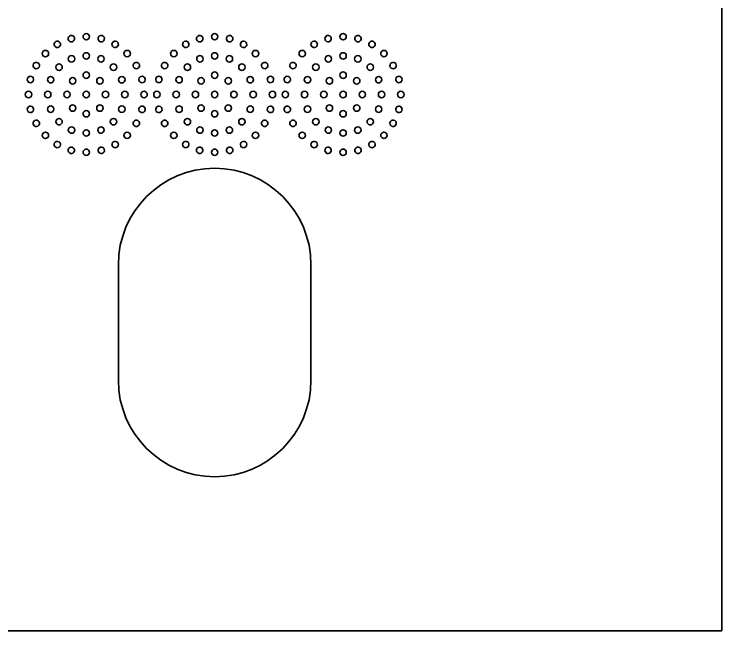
# Model space of a CAD drawing. Header units: inches. Extents: x -0.2 to 78.2, y 0 to 48.
# Drawn here: x 50.69 to 78.25, y 0 to 24 of the extents above; entities that cross this region are included whole.
import ezdxf

# ---------------------------------------------------------------- set-up
doc = ezdxf.new("R2010")
doc.units = ezdxf.units.IN
doc.header["$MEASUREMENT"] = 0
doc.layers.add('Layer 1', color=7, linetype='Continuous')

# ---------------------------------------------------------------- blocks, each defined once
blk = doc.blocks.new('block 3')
at = {"layer": 'Layer 1', "color": 250, "lineweight": 35}
for points, knots in [([(52.885, 23.169), (52.952, 23.187), (53.02, 23.147), (53.038, 23.081), (53.056, 23.014), (53.017, 22.945), (52.95, 22.928), (52.883, 22.91), (52.815, 22.949), (52.797, 23.016), (52.779, 23.083), (52.819, 23.151), (52.885, 23.169)], [0, 0, 0, 0, 1, 1, 1, 2, 2, 2, 3, 3, 3, 4, 4, 4, 4]), ([(53.5, 23.25), (53.569, 23.25), (53.625, 23.194), (53.625, 23.125), (53.625, 23.056), (53.569, 23), (53.5, 23), (53.431, 23), (53.375, 23.056), (53.375, 23.125), (53.375, 23.194), (53.431, 23.25), (53.5, 23.25)], [0, 0, 0, 0, 1, 1, 1, 2, 2, 2, 3, 3, 3, 4, 4, 4, 4]), ([(54.115, 23.169), (54.181, 23.151), (54.221, 23.083), (54.203, 23.016), (54.185, 22.949), (54.117, 22.91), (54.05, 22.928), (53.983, 22.945), (53.944, 23.014), (53.962, 23.081), (53.979, 23.147), (54.048, 23.187), (54.115, 23.169)], [0, 0, 0, 0, 1, 1, 1, 2, 2, 2, 3, 3, 3, 4, 4, 4, 4]), ([(57.885, 23.169), (57.952, 23.187), (58.02, 23.147), (58.038, 23.081), (58.056, 23.014), (58.017, 22.945), (57.95, 22.928), (57.883, 22.91), (57.815, 22.949), (57.797, 23.016), (57.779, 23.083), (57.819, 23.151), (57.885, 23.169)], [0, 0, 0, 0, 1, 1, 1, 2, 2, 2, 3, 3, 3, 4, 4, 4, 4]), ([(58.5, 23.25), (58.569, 23.25), (58.625, 23.194), (58.625, 23.125), (58.625, 23.056), (58.569, 23), (58.5, 23), (58.431, 23), (58.375, 23.056), (58.375, 23.125), (58.375, 23.194), (58.431, 23.25), (58.5, 23.25)], [0, 0, 0, 0, 1, 1, 1, 2, 2, 2, 3, 3, 3, 4, 4, 4, 4]), ([(59.115, 23.169), (59.181, 23.151), (59.221, 23.083), (59.203, 23.016), (59.185, 22.949), (59.117, 22.91), (59.05, 22.928), (58.983, 22.945), (58.944, 23.014), (58.962, 23.081), (58.979, 23.147), (59.048, 23.187), (59.115, 23.169)], [0, 0, 0, 0, 1, 1, 1, 2, 2, 2, 3, 3, 3, 4, 4, 4, 4]), ([(62.885, 23.169), (62.952, 23.187), (63.02, 23.147), (63.038, 23.081), (63.056, 23.014), (63.017, 22.945), (62.95, 22.928), (62.883, 22.91), (62.815, 22.949), (62.797, 23.016), (62.779, 23.083), (62.819, 23.151), (62.885, 23.169)], [0, 0, 0, 0, 1, 1, 1, 2, 2, 2, 3, 3, 3, 4, 4, 4, 4]), ([(63.5, 23.25), (63.569, 23.25), (63.625, 23.194), (63.625, 23.125), (63.625, 23.056), (63.569, 23), (63.5, 23), (63.431, 23), (63.375, 23.056), (63.375, 23.125), (63.375, 23.194), (63.431, 23.25), (63.5, 23.25)], [0, 0, 0, 0, 1, 1, 1, 2, 2, 2, 3, 3, 3, 4, 4, 4, 4]), ([(64.115, 23.169), (64.181, 23.151), (64.221, 23.083), (64.203, 23.016), (64.185, 22.949), (64.117, 22.91), (64.05, 22.928), (63.983, 22.945), (63.944, 23.014), (63.962, 23.081), (63.979, 23.147), (64.048, 23.187), (64.115, 23.169)], [0, 0, 0, 0, 1, 1, 1, 2, 2, 2, 3, 3, 3, 4, 4, 4, 4]), ([(52.312, 22.932), (52.372, 22.966), (52.449, 22.946), (52.483, 22.886), (52.518, 22.826), (52.497, 22.75), (52.437, 22.715), (52.378, 22.681), (52.301, 22.701), (52.267, 22.761), (52.232, 22.821), (52.253, 22.897), (52.312, 22.932)], [0, 0, 0, 0, 1, 1, 1, 2, 2, 2, 3, 3, 3, 4, 4, 4, 4]), ([(54.687, 22.932), (54.747, 22.897), (54.768, 22.821), (54.733, 22.761), (54.699, 22.701), (54.622, 22.681), (54.562, 22.715), (54.503, 22.75), (54.482, 22.826), (54.517, 22.886), (54.551, 22.946), (54.628, 22.966), (54.687, 22.932)], [0, 0, 0, 0, 1, 1, 1, 2, 2, 2, 3, 3, 3, 4, 4, 4, 4]), ([(57.312, 22.932), (57.372, 22.966), (57.449, 22.946), (57.483, 22.886), (57.518, 22.826), (57.497, 22.75), (57.437, 22.715), (57.378, 22.681), (57.301, 22.701), (57.267, 22.761), (57.232, 22.821), (57.253, 22.897), (57.312, 22.932)], [0, 0, 0, 0, 1, 1, 1, 2, 2, 2, 3, 3, 3, 4, 4, 4, 4]), ([(59.687, 22.932), (59.747, 22.897), (59.768, 22.821), (59.733, 22.761), (59.699, 22.701), (59.622, 22.681), (59.562, 22.715), (59.503, 22.75), (59.482, 22.826), (59.517, 22.886), (59.551, 22.946), (59.628, 22.966), (59.687, 22.932)], [0, 0, 0, 0, 1, 1, 1, 2, 2, 2, 3, 3, 3, 4, 4, 4, 4]), ([(62.312, 22.932), (62.372, 22.966), (62.449, 22.946), (62.483, 22.886), (62.518, 22.826), (62.497, 22.75), (62.437, 22.715), (62.378, 22.681), (62.301, 22.701), (62.267, 22.761), (62.232, 22.821), (62.253, 22.897), (62.312, 22.932)], [0, 0, 0, 0, 1, 1, 1, 2, 2, 2, 3, 3, 3, 4, 4, 4, 4]), ([(64.687, 22.932), (64.747, 22.897), (64.768, 22.821), (64.733, 22.761), (64.699, 22.701), (64.622, 22.681), (64.562, 22.715), (64.503, 22.75), (64.482, 22.826), (64.517, 22.886), (64.551, 22.946), (64.628, 22.966), (64.687, 22.932)], [0, 0, 0, 0, 1, 1, 1, 2, 2, 2, 3, 3, 3, 4, 4, 4, 4]), ([(51.821, 22.554), (51.869, 22.603), (51.949, 22.603), (51.997, 22.554), (52.046, 22.506), (52.046, 22.426), (51.997, 22.378), (51.949, 22.329), (51.869, 22.329), (51.821, 22.378), (51.772, 22.426), (51.772, 22.506), (51.821, 22.554)], [0, 0, 0, 0, 1, 1, 1, 2, 2, 2, 3, 3, 3, 4, 4, 4, 4]), ([(55.179, 22.554), (55.228, 22.506), (55.228, 22.426), (55.179, 22.378), (55.131, 22.329), (55.051, 22.329), (55.003, 22.378), (54.954, 22.426), (54.954, 22.506), (55.003, 22.554), (55.051, 22.603), (55.131, 22.603), (55.179, 22.554)], [0, 0, 0, 0, 1, 1, 1, 2, 2, 2, 3, 3, 3, 4, 4, 4, 4]), ([(56.821, 22.554), (56.869, 22.603), (56.949, 22.603), (56.997, 22.554), (57.046, 22.506), (57.046, 22.426), (56.997, 22.378), (56.949, 22.329), (56.869, 22.329), (56.821, 22.378), (56.772, 22.426), (56.772, 22.506), (56.821, 22.554)], [0, 0, 0, 0, 1, 1, 1, 2, 2, 2, 3, 3, 3, 4, 4, 4, 4]), ([(60.179, 22.554), (60.228, 22.506), (60.228, 22.426), (60.179, 22.378), (60.131, 22.329), (60.051, 22.329), (60.003, 22.378), (59.954, 22.426), (59.954, 22.506), (60.003, 22.554), (60.051, 22.603), (60.131, 22.603), (60.179, 22.554)], [0, 0, 0, 0, 1, 1, 1, 2, 2, 2, 3, 3, 3, 4, 4, 4, 4]), ([(61.821, 22.554), (61.869, 22.603), (61.949, 22.603), (61.997, 22.554), (62.046, 22.506), (62.046, 22.426), (61.997, 22.378), (61.949, 22.329), (61.869, 22.329), (61.821, 22.378), (61.772, 22.426), (61.772, 22.506), (61.821, 22.554)], [0, 0, 0, 0, 1, 1, 1, 2, 2, 2, 3, 3, 3, 4, 4, 4, 4]), ([(65.179, 22.554), (65.228, 22.506), (65.228, 22.426), (65.179, 22.378), (65.131, 22.329), (65.051, 22.329), (65.003, 22.378), (64.954, 22.426), (64.954, 22.506), (65.003, 22.554), (65.051, 22.603), (65.131, 22.603), (65.179, 22.554)], [0, 0, 0, 0, 1, 1, 1, 2, 2, 2, 3, 3, 3, 4, 4, 4, 4]), ([(52.878, 22.376), (52.942, 22.403), (53.015, 22.372), (53.041, 22.309), (53.068, 22.245), (53.038, 22.172), (52.974, 22.145), (52.91, 22.119), (52.837, 22.149), (52.811, 22.213), (52.784, 22.277), (52.814, 22.35), (52.878, 22.376)], [0, 0, 0, 0, 1, 1, 1, 2, 2, 2, 3, 3, 3, 4, 4, 4, 4]), ([(53.5, 22.5), (53.569, 22.5), (53.625, 22.444), (53.625, 22.375), (53.625, 22.306), (53.569, 22.25), (53.5, 22.25), (53.431, 22.25), (53.375, 22.306), (53.375, 22.375), (53.375, 22.444), (53.431, 22.5), (53.5, 22.5)], [0, 0, 0, 0, 1, 1, 1, 2, 2, 2, 3, 3, 3, 4, 4, 4, 4]), ([(54.122, 22.376), (54.186, 22.35), (54.216, 22.277), (54.19, 22.213), (54.163, 22.149), (54.09, 22.119), (54.026, 22.145), (53.962, 22.172), (53.932, 22.245), (53.959, 22.309), (53.985, 22.372), (54.058, 22.403), (54.122, 22.376)], [0, 0, 0, 0, 1, 1, 1, 2, 2, 2, 3, 3, 3, 4, 4, 4, 4]), ([(57.878, 22.376), (57.942, 22.403), (58.015, 22.372), (58.041, 22.309), (58.068, 22.245), (58.038, 22.172), (57.974, 22.145), (57.91, 22.119), (57.837, 22.149), (57.811, 22.213), (57.784, 22.277), (57.814, 22.35), (57.878, 22.376)], [0, 0, 0, 0, 1, 1, 1, 2, 2, 2, 3, 3, 3, 4, 4, 4, 4]), ([(58.5, 22.5), (58.569, 22.5), (58.625, 22.444), (58.625, 22.375), (58.625, 22.306), (58.569, 22.25), (58.5, 22.25), (58.431, 22.25), (58.375, 22.306), (58.375, 22.375), (58.375, 22.444), (58.431, 22.5), (58.5, 22.5)], [0, 0, 0, 0, 1, 1, 1, 2, 2, 2, 3, 3, 3, 4, 4, 4, 4]), ([(59.122, 22.376), (59.186, 22.35), (59.216, 22.277), (59.19, 22.213), (59.163, 22.149), (59.09, 22.119), (59.026, 22.145), (58.962, 22.172), (58.932, 22.245), (58.959, 22.309), (58.985, 22.372), (59.058, 22.403), (59.122, 22.376)], [0, 0, 0, 0, 1, 1, 1, 2, 2, 2, 3, 3, 3, 4, 4, 4, 4]), ([(62.878, 22.376), (62.942, 22.403), (63.015, 22.372), (63.041, 22.309), (63.068, 22.245), (63.038, 22.172), (62.974, 22.145), (62.91, 22.119), (62.837, 22.149), (62.811, 22.213), (62.784, 22.277), (62.814, 22.35), (62.878, 22.376)], [0, 0, 0, 0, 1, 1, 1, 2, 2, 2, 3, 3, 3, 4, 4, 4, 4]), ([(63.5, 22.5), (63.569, 22.5), (63.625, 22.444), (63.625, 22.375), (63.625, 22.306), (63.569, 22.25), (63.5, 22.25), (63.431, 22.25), (63.375, 22.306), (63.375, 22.375), (63.375, 22.444), (63.431, 22.5), (63.5, 22.5)], [0, 0, 0, 0, 1, 1, 1, 2, 2, 2, 3, 3, 3, 4, 4, 4, 4]), ([(64.122, 22.376), (64.186, 22.35), (64.216, 22.277), (64.19, 22.213), (64.163, 22.149), (64.09, 22.119), (64.026, 22.145), (63.962, 22.172), (63.932, 22.245), (63.959, 22.309), (63.985, 22.372), (64.058, 22.403), (64.122, 22.376)], [0, 0, 0, 0, 1, 1, 1, 2, 2, 2, 3, 3, 3, 4, 4, 4, 4]), ([(51.443, 22.062), (51.478, 22.122), (51.554, 22.143), (51.614, 22.108), (51.674, 22.074), (51.694, 21.997), (51.66, 21.937), (51.625, 21.878), (51.549, 21.857), (51.489, 21.892), (51.429, 21.926), (51.409, 22.003), (51.443, 22.062)], [0, 0, 0, 0, 1, 1, 1, 2, 2, 2, 3, 3, 3, 4, 4, 4, 4]), ([(52.351, 22.024), (52.4, 22.073), (52.479, 22.073), (52.528, 22.024), (52.577, 21.975), (52.577, 21.896), (52.528, 21.847), (52.479, 21.798), (52.4, 21.798), (52.351, 21.847), (52.302, 21.896), (52.302, 21.975), (52.351, 22.024)], [0, 0, 0, 0, 1, 1, 1, 2, 2, 2, 3, 3, 3, 4, 4, 4, 4]), ([(54.649, 22.024), (54.698, 21.975), (54.698, 21.896), (54.649, 21.847), (54.6, 21.798), (54.521, 21.798), (54.472, 21.847), (54.423, 21.896), (54.423, 21.975), (54.472, 22.024), (54.521, 22.073), (54.6, 22.073), (54.649, 22.024)], [0, 0, 0, 0, 1, 1, 1, 2, 2, 2, 3, 3, 3, 4, 4, 4, 4]), ([(55.557, 22.062), (55.591, 22.003), (55.571, 21.926), (55.511, 21.892), (55.451, 21.857), (55.375, 21.878), (55.34, 21.938), (55.306, 21.997), (55.326, 22.074), (55.386, 22.108), (55.446, 22.143), (55.522, 22.122), (55.557, 22.062)], [0, 0, 0, 0, 1, 1, 1, 2, 2, 2, 3, 3, 3, 4, 4, 4, 4]), ([(56.443, 22.062), (56.478, 22.122), (56.554, 22.143), (56.614, 22.108), (56.674, 22.074), (56.694, 21.997), (56.66, 21.937), (56.625, 21.878), (56.549, 21.857), (56.489, 21.892), (56.429, 21.926), (56.409, 22.003), (56.443, 22.062)], [0, 0, 0, 0, 1, 1, 1, 2, 2, 2, 3, 3, 3, 4, 4, 4, 4]), ([(57.351, 22.024), (57.4, 22.073), (57.479, 22.073), (57.528, 22.024), (57.577, 21.975), (57.577, 21.896), (57.528, 21.847), (57.479, 21.798), (57.4, 21.798), (57.351, 21.847), (57.302, 21.896), (57.302, 21.975), (57.351, 22.024)], [0, 0, 0, 0, 1, 1, 1, 2, 2, 2, 3, 3, 3, 4, 4, 4, 4]), ([(59.649, 22.024), (59.698, 21.975), (59.698, 21.896), (59.649, 21.847), (59.6, 21.798), (59.521, 21.798), (59.472, 21.847), (59.423, 21.896), (59.423, 21.975), (59.472, 22.024), (59.521, 22.073), (59.6, 22.073), (59.649, 22.024)], [0, 0, 0, 0, 1, 1, 1, 2, 2, 2, 3, 3, 3, 4, 4, 4, 4]), ([(60.557, 22.062), (60.591, 22.003), (60.571, 21.926), (60.511, 21.892), (60.451, 21.857), (60.375, 21.878), (60.34, 21.938), (60.306, 21.997), (60.326, 22.074), (60.386, 22.108), (60.446, 22.143), (60.522, 22.122), (60.557, 22.062)], [0, 0, 0, 0, 1, 1, 1, 2, 2, 2, 3, 3, 3, 4, 4, 4, 4]), ([(61.443, 22.062), (61.478, 22.122), (61.554, 22.143), (61.614, 22.108), (61.674, 22.074), (61.694, 21.997), (61.66, 21.937), (61.625, 21.878), (61.549, 21.857), (61.489, 21.892), (61.429, 21.926), (61.409, 22.003), (61.443, 22.062)], [0, 0, 0, 0, 1, 1, 1, 2, 2, 2, 3, 3, 3, 4, 4, 4, 4]), ([(62.351, 22.024), (62.4, 22.073), (62.479, 22.073), (62.528, 22.024), (62.577, 21.975), (62.577, 21.896), (62.528, 21.847), (62.479, 21.798), (62.4, 21.798), (62.351, 21.847), (62.302, 21.896), (62.302, 21.975), (62.351, 22.024)], [0, 0, 0, 0, 1, 1, 1, 2, 2, 2, 3, 3, 3, 4, 4, 4, 4]), ([(64.649, 22.024), (64.698, 21.975), (64.698, 21.896), (64.649, 21.847), (64.6, 21.798), (64.521, 21.798), (64.472, 21.847), (64.423, 21.896), (64.423, 21.975), (64.472, 22.024), (64.521, 22.073), (64.6, 22.073), (64.649, 22.024)], [0, 0, 0, 0, 1, 1, 1, 2, 2, 2, 3, 3, 3, 4, 4, 4, 4]), ([(65.557, 22.062), (65.591, 22.003), (65.571, 21.926), (65.511, 21.892), (65.451, 21.857), (65.375, 21.878), (65.34, 21.938), (65.306, 21.997), (65.326, 22.074), (65.386, 22.108), (65.446, 22.143), (65.522, 22.122), (65.557, 22.062)], [0, 0, 0, 0, 1, 1, 1, 2, 2, 2, 3, 3, 3, 4, 4, 4, 4]), ([(51.206, 21.49), (51.224, 21.556), (51.292, 21.596), (51.359, 21.578), (51.426, 21.56), (51.465, 21.492), (51.447, 21.425), (51.43, 21.358), (51.361, 21.319), (51.294, 21.337), (51.228, 21.354), (51.188, 21.423), (51.206, 21.49)], [0, 0, 0, 0, 1, 1, 1, 2, 2, 2, 3, 3, 3, 4, 4, 4, 4]), ([(51.999, 21.497), (52.025, 21.561), (52.098, 21.591), (52.162, 21.564), (52.226, 21.538), (52.256, 21.465), (52.23, 21.401), (52.203, 21.337), (52.13, 21.307), (52.066, 21.333), (52.003, 21.36), (51.972, 21.433), (51.999, 21.497)], [0, 0, 0, 0, 1, 1, 1, 2, 2, 2, 3, 3, 3, 4, 4, 4, 4]), ([(52.881, 21.494), (52.93, 21.543), (53.009, 21.543), (53.058, 21.494), (53.107, 21.445), (53.107, 21.366), (53.058, 21.317), (53.009, 21.268), (52.93, 21.268), (52.881, 21.317), (52.832, 21.366), (52.832, 21.445), (52.881, 21.494)], [0, 0, 0, 0, 1, 1, 1, 2, 2, 2, 3, 3, 3, 4, 4, 4, 4]), ([(53.5, 21.75), (53.569, 21.75), (53.625, 21.694), (53.625, 21.625), (53.625, 21.556), (53.569, 21.5), (53.5, 21.5), (53.431, 21.5), (53.375, 21.556), (53.375, 21.625), (53.375, 21.694), (53.431, 21.75), (53.5, 21.75)], [0, 0, 0, 0, 1, 1, 1, 2, 2, 2, 3, 3, 3, 4, 4, 4, 4]), ([(54.119, 21.494), (54.168, 21.445), (54.168, 21.366), (54.119, 21.317), (54.07, 21.268), (53.991, 21.268), (53.942, 21.317), (53.893, 21.366), (53.893, 21.445), (53.942, 21.494), (53.991, 21.543), (54.07, 21.543), (54.119, 21.494)], [0, 0, 0, 0, 1, 1, 1, 2, 2, 2, 3, 3, 3, 4, 4, 4, 4]), ([(55.001, 21.497), (55.028, 21.433), (54.997, 21.36), (54.934, 21.333), (54.87, 21.307), (54.797, 21.337), (54.77, 21.401), (54.744, 21.465), (54.774, 21.538), (54.838, 21.564), (54.902, 21.591), (54.975, 21.561), (55.001, 21.497)], [0, 0, 0, 0, 1, 1, 1, 2, 2, 2, 3, 3, 3, 4, 4, 4, 4]), ([(55.794, 21.49), (55.812, 21.423), (55.772, 21.354), (55.706, 21.337), (55.639, 21.319), (55.57, 21.358), (55.553, 21.425), (55.535, 21.492), (55.574, 21.56), (55.641, 21.578), (55.708, 21.596), (55.776, 21.556), (55.794, 21.49)], [0, 0, 0, 0, 1, 1, 1, 2, 2, 2, 3, 3, 3, 4, 4, 4, 4]), ([(56.206, 21.49), (56.224, 21.556), (56.292, 21.596), (56.359, 21.578), (56.426, 21.56), (56.465, 21.492), (56.447, 21.425), (56.43, 21.358), (56.361, 21.319), (56.294, 21.337), (56.228, 21.354), (56.188, 21.423), (56.206, 21.49)], [0, 0, 0, 0, 1, 1, 1, 2, 2, 2, 3, 3, 3, 4, 4, 4, 4]), ([(56.999, 21.497), (57.025, 21.561), (57.098, 21.591), (57.162, 21.564), (57.226, 21.538), (57.256, 21.465), (57.23, 21.401), (57.203, 21.337), (57.13, 21.307), (57.066, 21.333), (57.003, 21.36), (56.972, 21.433), (56.999, 21.497)], [0, 0, 0, 0, 1, 1, 1, 2, 2, 2, 3, 3, 3, 4, 4, 4, 4]), ([(57.881, 21.494), (57.93, 21.543), (58.009, 21.543), (58.058, 21.494), (58.107, 21.445), (58.107, 21.366), (58.058, 21.317), (58.009, 21.268), (57.93, 21.268), (57.881, 21.317), (57.832, 21.366), (57.832, 21.445), (57.881, 21.494)], [0, 0, 0, 0, 1, 1, 1, 2, 2, 2, 3, 3, 3, 4, 4, 4, 4]), ([(58.5, 21.75), (58.569, 21.75), (58.625, 21.694), (58.625, 21.625), (58.625, 21.556), (58.569, 21.5), (58.5, 21.5), (58.431, 21.5), (58.375, 21.556), (58.375, 21.625), (58.375, 21.694), (58.431, 21.75), (58.5, 21.75)], [0, 0, 0, 0, 1, 1, 1, 2, 2, 2, 3, 3, 3, 4, 4, 4, 4]), ([(59.119, 21.494), (59.168, 21.445), (59.168, 21.366), (59.119, 21.317), (59.07, 21.268), (58.991, 21.268), (58.942, 21.317), (58.893, 21.366), (58.893, 21.445), (58.942, 21.494), (58.991, 21.543), (59.07, 21.543), (59.119, 21.494)], [0, 0, 0, 0, 1, 1, 1, 2, 2, 2, 3, 3, 3, 4, 4, 4, 4]), ([(60.001, 21.497), (60.028, 21.433), (59.997, 21.36), (59.934, 21.333), (59.87, 21.307), (59.797, 21.337), (59.77, 21.401), (59.744, 21.465), (59.774, 21.538), (59.838, 21.564), (59.902, 21.591), (59.975, 21.561), (60.001, 21.497)], [0, 0, 0, 0, 1, 1, 1, 2, 2, 2, 3, 3, 3, 4, 4, 4, 4]), ([(60.794, 21.49), (60.812, 21.423), (60.772, 21.354), (60.706, 21.337), (60.639, 21.319), (60.57, 21.358), (60.553, 21.425), (60.535, 21.492), (60.574, 21.56), (60.641, 21.578), (60.708, 21.596), (60.776, 21.556), (60.794, 21.49)], [0, 0, 0, 0, 1, 1, 1, 2, 2, 2, 3, 3, 3, 4, 4, 4, 4]), ([(61.206, 21.49), (61.224, 21.556), (61.292, 21.596), (61.359, 21.578), (61.426, 21.56), (61.465, 21.492), (61.447, 21.425), (61.43, 21.358), (61.361, 21.319), (61.294, 21.337), (61.228, 21.354), (61.188, 21.423), (61.206, 21.49)], [0, 0, 0, 0, 1, 1, 1, 2, 2, 2, 3, 3, 3, 4, 4, 4, 4]), ([(61.999, 21.497), (62.025, 21.561), (62.098, 21.591), (62.162, 21.564), (62.226, 21.538), (62.256, 21.465), (62.23, 21.401), (62.203, 21.337), (62.13, 21.307), (62.066, 21.333), (62.003, 21.36), (61.972, 21.433), (61.999, 21.497)], [0, 0, 0, 0, 1, 1, 1, 2, 2, 2, 3, 3, 3, 4, 4, 4, 4]), ([(62.881, 21.494), (62.93, 21.543), (63.009, 21.543), (63.058, 21.494), (63.107, 21.445), (63.107, 21.366), (63.058, 21.317), (63.009, 21.268), (62.93, 21.268), (62.881, 21.317), (62.832, 21.366), (62.832, 21.445), (62.881, 21.494)], [0, 0, 0, 0, 1, 1, 1, 2, 2, 2, 3, 3, 3, 4, 4, 4, 4]), ([(63.5, 21.75), (63.569, 21.75), (63.625, 21.694), (63.625, 21.625), (63.625, 21.556), (63.569, 21.5), (63.5, 21.5), (63.431, 21.5), (63.375, 21.556), (63.375, 21.625), (63.375, 21.694), (63.431, 21.75), (63.5, 21.75)], [0, 0, 0, 0, 1, 1, 1, 2, 2, 2, 3, 3, 3, 4, 4, 4, 4]), ([(64.119, 21.494), (64.168, 21.445), (64.168, 21.366), (64.119, 21.317), (64.07, 21.268), (63.991, 21.268), (63.942, 21.317), (63.893, 21.366), (63.893, 21.445), (63.942, 21.494), (63.991, 21.543), (64.07, 21.543), (64.119, 21.494)], [0, 0, 0, 0, 1, 1, 1, 2, 2, 2, 3, 3, 3, 4, 4, 4, 4]), ([(65.001, 21.497), (65.028, 21.433), (64.997, 21.36), (64.934, 21.333), (64.87, 21.307), (64.797, 21.337), (64.77, 21.401), (64.744, 21.465), (64.774, 21.538), (64.838, 21.564), (64.902, 21.591), (64.975, 21.561), (65.001, 21.497)], [0, 0, 0, 0, 1, 1, 1, 2, 2, 2, 3, 3, 3, 4, 4, 4, 4]), ([(65.794, 21.49), (65.812, 21.423), (65.772, 21.354), (65.706, 21.337), (65.639, 21.319), (65.57, 21.358), (65.553, 21.425), (65.535, 21.492), (65.574, 21.56), (65.641, 21.578), (65.708, 21.596), (65.776, 21.556), (65.794, 21.49)], [0, 0, 0, 0, 1, 1, 1, 2, 2, 2, 3, 3, 3, 4, 4, 4, 4]), ([(51.125, 20.875), (51.125, 20.944), (51.181, 21), (51.25, 21), (51.319, 21), (51.375, 20.944), (51.375, 20.875), (51.375, 20.806), (51.319, 20.75), (51.25, 20.75), (51.181, 20.75), (51.125, 20.806), (51.125, 20.875)], [0, 0, 0, 0, 1, 1, 1, 2, 2, 2, 3, 3, 3, 4, 4, 4, 4]), ([(51.875, 20.875), (51.875, 20.944), (51.931, 21), (52, 21), (52.069, 21), (52.125, 20.944), (52.125, 20.875), (52.125, 20.806), (52.069, 20.75), (52, 20.75), (51.931, 20.75), (51.875, 20.806), (51.875, 20.875)], [0, 0, 0, 0, 1, 1, 1, 2, 2, 2, 3, 3, 3, 4, 4, 4, 4]), ([(52.625, 20.875), (52.625, 20.944), (52.681, 21), (52.75, 21), (52.819, 21), (52.875, 20.944), (52.875, 20.875), (52.875, 20.806), (52.819, 20.75), (52.75, 20.75), (52.681, 20.75), (52.625, 20.806), (52.625, 20.875)], [0, 0, 0, 0, 1, 1, 1, 2, 2, 2, 3, 3, 3, 4, 4, 4, 4]), ([(53.625, 20.875), (53.625, 20.806), (53.569, 20.75), (53.5, 20.75), (53.431, 20.75), (53.375, 20.806), (53.375, 20.875), (53.375, 20.944), (53.431, 21), (53.5, 21), (53.569, 21), (53.625, 20.944), (53.625, 20.875)], [0, 0, 0, 0, 1, 1, 1, 2, 2, 2, 3, 3, 3, 4, 4, 4, 4]), ([(54.375, 20.875), (54.375, 20.806), (54.319, 20.75), (54.25, 20.75), (54.181, 20.75), (54.125, 20.806), (54.125, 20.875), (54.125, 20.944), (54.181, 21), (54.25, 21), (54.319, 21), (54.375, 20.944), (54.375, 20.875)], [0, 0, 0, 0, 1, 1, 1, 2, 2, 2, 3, 3, 3, 4, 4, 4, 4]), ([(55.125, 20.875), (55.125, 20.806), (55.069, 20.75), (55, 20.75), (54.931, 20.75), (54.875, 20.806), (54.875, 20.875), (54.875, 20.944), (54.931, 21), (55, 21), (55.069, 21), (55.125, 20.944), (55.125, 20.875)], [0, 0, 0, 0, 1, 1, 1, 2, 2, 2, 3, 3, 3, 4, 4, 4, 4]), ([(55.125, 20.875), (55.125, 20.806), (55.069, 20.75), (55, 20.75), (54.931, 20.75), (54.875, 20.806), (54.875, 20.875), (54.875, 20.944), (54.931, 21), (55, 21), (55.069, 21), (55.125, 20.944), (55.125, 20.875)], [0, 0, 0, 0, 1, 1, 1, 2, 2, 2, 3, 3, 3, 4, 4, 4, 4]), ([(55.875, 20.875), (55.875, 20.806), (55.819, 20.75), (55.75, 20.75), (55.681, 20.75), (55.625, 20.806), (55.625, 20.875), (55.625, 20.944), (55.681, 21), (55.75, 21), (55.819, 21), (55.875, 20.944), (55.875, 20.875)], [0, 0, 0, 0, 1, 1, 1, 2, 2, 2, 3, 3, 3, 4, 4, 4, 4]), ([(56.125, 20.875), (56.125, 20.944), (56.181, 21), (56.25, 21), (56.319, 21), (56.375, 20.944), (56.375, 20.875), (56.375, 20.806), (56.319, 20.75), (56.25, 20.75), (56.181, 20.75), (56.125, 20.806), (56.125, 20.875)], [0, 0, 0, 0, 1, 1, 1, 2, 2, 2, 3, 3, 3, 4, 4, 4, 4]), ([(56.875, 20.875), (56.875, 20.944), (56.931, 21), (57, 21), (57.069, 21), (57.125, 20.944), (57.125, 20.875), (57.125, 20.806), (57.069, 20.75), (57, 20.75), (56.931, 20.75), (56.875, 20.806), (56.875, 20.875)], [0, 0, 0, 0, 1, 1, 1, 2, 2, 2, 3, 3, 3, 4, 4, 4, 4]), ([(57.625, 20.875), (57.625, 20.944), (57.681, 21), (57.75, 21), (57.819, 21), (57.875, 20.944), (57.875, 20.875), (57.875, 20.806), (57.819, 20.75), (57.75, 20.75), (57.681, 20.75), (57.625, 20.806), (57.625, 20.875)], [0, 0, 0, 0, 1, 1, 1, 2, 2, 2, 3, 3, 3, 4, 4, 4, 4]), ([(58.625, 20.875), (58.625, 20.806), (58.569, 20.75), (58.5, 20.75), (58.431, 20.75), (58.375, 20.806), (58.375, 20.875), (58.375, 20.944), (58.431, 21), (58.5, 21), (58.569, 21), (58.625, 20.944), (58.625, 20.875)], [0, 0, 0, 0, 1, 1, 1, 2, 2, 2, 3, 3, 3, 4, 4, 4, 4]), ([(59.375, 20.875), (59.375, 20.806), (59.319, 20.75), (59.25, 20.75), (59.181, 20.75), (59.125, 20.806), (59.125, 20.875), (59.125, 20.944), (59.181, 21), (59.25, 21), (59.319, 21), (59.375, 20.944), (59.375, 20.875)], [0, 0, 0, 0, 1, 1, 1, 2, 2, 2, 3, 3, 3, 4, 4, 4, 4]), ([(60.125, 20.875), (60.125, 20.806), (60.069, 20.75), (60, 20.75), (59.931, 20.75), (59.875, 20.806), (59.875, 20.875), (59.875, 20.944), (59.931, 21), (60, 21), (60.069, 21), (60.125, 20.944), (60.125, 20.875)], [0, 0, 0, 0, 1, 1, 1, 2, 2, 2, 3, 3, 3, 4, 4, 4, 4]), ([(60.125, 20.875), (60.125, 20.806), (60.069, 20.75), (60, 20.75), (59.931, 20.75), (59.875, 20.806), (59.875, 20.875), (59.875, 20.944), (59.931, 21), (60, 21), (60.069, 21), (60.125, 20.944), (60.125, 20.875)], [0, 0, 0, 0, 1, 1, 1, 2, 2, 2, 3, 3, 3, 4, 4, 4, 4]), ([(60.875, 20.875), (60.875, 20.806), (60.819, 20.75), (60.75, 20.75), (60.681, 20.75), (60.625, 20.806), (60.625, 20.875), (60.625, 20.944), (60.681, 21), (60.75, 21), (60.819, 21), (60.875, 20.944), (60.875, 20.875)], [0, 0, 0, 0, 1, 1, 1, 2, 2, 2, 3, 3, 3, 4, 4, 4, 4]), ([(61.125, 20.875), (61.125, 20.944), (61.181, 21), (61.25, 21), (61.319, 21), (61.375, 20.944), (61.375, 20.875), (61.375, 20.806), (61.319, 20.75), (61.25, 20.75), (61.181, 20.75), (61.125, 20.806), (61.125, 20.875)], [0, 0, 0, 0, 1, 1, 1, 2, 2, 2, 3, 3, 3, 4, 4, 4, 4]), ([(61.875, 20.875), (61.875, 20.944), (61.931, 21), (62, 21), (62.069, 21), (62.125, 20.944), (62.125, 20.875), (62.125, 20.806), (62.069, 20.75), (62, 20.75), (61.931, 20.75), (61.875, 20.806), (61.875, 20.875)], [0, 0, 0, 0, 1, 1, 1, 2, 2, 2, 3, 3, 3, 4, 4, 4, 4]), ([(62.625, 20.875), (62.625, 20.944), (62.681, 21), (62.75, 21), (62.819, 21), (62.875, 20.944), (62.875, 20.875), (62.875, 20.806), (62.819, 20.75), (62.75, 20.75), (62.681, 20.75), (62.625, 20.806), (62.625, 20.875)], [0, 0, 0, 0, 1, 1, 1, 2, 2, 2, 3, 3, 3, 4, 4, 4, 4]), ([(63.625, 20.875), (63.625, 20.806), (63.569, 20.75), (63.5, 20.75), (63.431, 20.75), (63.375, 20.806), (63.375, 20.875), (63.375, 20.944), (63.431, 21), (63.5, 21), (63.569, 21), (63.625, 20.944), (63.625, 20.875)], [0, 0, 0, 0, 1, 1, 1, 2, 2, 2, 3, 3, 3, 4, 4, 4, 4]), ([(64.375, 20.875), (64.375, 20.806), (64.319, 20.75), (64.25, 20.75), (64.181, 20.75), (64.125, 20.806), (64.125, 20.875), (64.125, 20.944), (64.181, 21), (64.25, 21), (64.319, 21), (64.375, 20.944), (64.375, 20.875)], [0, 0, 0, 0, 1, 1, 1, 2, 2, 2, 3, 3, 3, 4, 4, 4, 4]), ([(65.125, 20.875), (65.125, 20.806), (65.069, 20.75), (65, 20.75), (64.931, 20.75), (64.875, 20.806), (64.875, 20.875), (64.875, 20.944), (64.931, 21), (65, 21), (65.069, 21), (65.125, 20.944), (65.125, 20.875)], [0, 0, 0, 0, 1, 1, 1, 2, 2, 2, 3, 3, 3, 4, 4, 4, 4]), ([(65.125, 20.875), (65.125, 20.806), (65.069, 20.75), (65, 20.75), (64.931, 20.75), (64.875, 20.806), (64.875, 20.875), (64.875, 20.944), (64.931, 21), (65, 21), (65.069, 21), (65.125, 20.944), (65.125, 20.875)], [0, 0, 0, 0, 1, 1, 1, 2, 2, 2, 3, 3, 3, 4, 4, 4, 4]), ([(65.875, 20.875), (65.875, 20.806), (65.819, 20.75), (65.75, 20.75), (65.681, 20.75), (65.625, 20.806), (65.625, 20.875), (65.625, 20.944), (65.681, 21), (65.75, 21), (65.819, 21), (65.875, 20.944), (65.875, 20.875)], [0, 0, 0, 0, 1, 1, 1, 2, 2, 2, 3, 3, 3, 4, 4, 4, 4]), ([(51.206, 20.26), (51.188, 20.327), (51.228, 20.395), (51.294, 20.413), (51.361, 20.431), (51.43, 20.392), (51.447, 20.325), (51.465, 20.258), (51.426, 20.19), (51.359, 20.172), (51.292, 20.154), (51.224, 20.194), (51.206, 20.26)], [0, 0, 0, 0, 1, 1, 1, 2, 2, 2, 3, 3, 3, 4, 4, 4, 4]), ([(51.999, 20.253), (51.972, 20.317), (52.003, 20.39), (52.066, 20.416), (52.13, 20.443), (52.203, 20.413), (52.23, 20.349), (52.256, 20.285), (52.226, 20.212), (52.162, 20.185), (52.098, 20.159), (52.025, 20.189), (51.999, 20.253)], [0, 0, 0, 0, 1, 1, 1, 2, 2, 2, 3, 3, 3, 4, 4, 4, 4]), ([(52.881, 20.256), (52.832, 20.305), (52.832, 20.384), (52.881, 20.433), (52.93, 20.482), (53.009, 20.482), (53.058, 20.433), (53.107, 20.384), (53.107, 20.305), (53.058, 20.256), (53.009, 20.207), (52.93, 20.207), (52.881, 20.256)], [0, 0, 0, 0, 1, 1, 1, 2, 2, 2, 3, 3, 3, 4, 4, 4, 4]), ([(54.119, 20.256), (54.07, 20.207), (53.991, 20.207), (53.942, 20.256), (53.893, 20.305), (53.893, 20.384), (53.942, 20.433), (53.991, 20.482), (54.07, 20.482), (54.119, 20.433), (54.168, 20.384), (54.168, 20.305), (54.119, 20.256)], [0, 0, 0, 0, 1, 1, 1, 2, 2, 2, 3, 3, 3, 4, 4, 4, 4]), ([(55.001, 20.253), (54.975, 20.189), (54.902, 20.159), (54.838, 20.185), (54.774, 20.212), (54.744, 20.285), (54.77, 20.349), (54.797, 20.413), (54.87, 20.443), (54.934, 20.416), (54.997, 20.39), (55.028, 20.317), (55.001, 20.253)], [0, 0, 0, 0, 1, 1, 1, 2, 2, 2, 3, 3, 3, 4, 4, 4, 4]), ([(55.794, 20.26), (55.776, 20.194), (55.708, 20.154), (55.641, 20.172), (55.574, 20.19), (55.535, 20.258), (55.553, 20.325), (55.57, 20.392), (55.639, 20.431), (55.706, 20.413), (55.772, 20.396), (55.812, 20.327), (55.794, 20.26)], [0, 0, 0, 0, 1, 1, 1, 2, 2, 2, 3, 3, 3, 4, 4, 4, 4]), ([(56.206, 20.26), (56.188, 20.327), (56.228, 20.395), (56.294, 20.413), (56.361, 20.431), (56.43, 20.392), (56.447, 20.325), (56.465, 20.258), (56.426, 20.19), (56.359, 20.172), (56.292, 20.154), (56.224, 20.194), (56.206, 20.26)], [0, 0, 0, 0, 1, 1, 1, 2, 2, 2, 3, 3, 3, 4, 4, 4, 4]), ([(56.999, 20.253), (56.972, 20.317), (57.003, 20.39), (57.066, 20.416), (57.13, 20.443), (57.203, 20.413), (57.23, 20.349), (57.256, 20.285), (57.226, 20.212), (57.162, 20.185), (57.098, 20.159), (57.025, 20.189), (56.999, 20.253)], [0, 0, 0, 0, 1, 1, 1, 2, 2, 2, 3, 3, 3, 4, 4, 4, 4]), ([(57.881, 20.256), (57.832, 20.305), (57.832, 20.384), (57.881, 20.433), (57.93, 20.482), (58.009, 20.482), (58.058, 20.433), (58.107, 20.384), (58.107, 20.305), (58.058, 20.256), (58.009, 20.207), (57.93, 20.207), (57.881, 20.256)], [0, 0, 0, 0, 1, 1, 1, 2, 2, 2, 3, 3, 3, 4, 4, 4, 4]), ([(59.119, 20.256), (59.07, 20.207), (58.991, 20.207), (58.942, 20.256), (58.893, 20.305), (58.893, 20.384), (58.942, 20.433), (58.991, 20.482), (59.07, 20.482), (59.119, 20.433), (59.168, 20.384), (59.168, 20.305), (59.119, 20.256)], [0, 0, 0, 0, 1, 1, 1, 2, 2, 2, 3, 3, 3, 4, 4, 4, 4]), ([(60.001, 20.253), (59.975, 20.189), (59.902, 20.159), (59.838, 20.185), (59.774, 20.212), (59.744, 20.285), (59.77, 20.349), (59.797, 20.413), (59.87, 20.443), (59.934, 20.416), (59.997, 20.39), (60.028, 20.317), (60.001, 20.253)], [0, 0, 0, 0, 1, 1, 1, 2, 2, 2, 3, 3, 3, 4, 4, 4, 4]), ([(60.794, 20.26), (60.776, 20.194), (60.708, 20.154), (60.641, 20.172), (60.574, 20.19), (60.535, 20.258), (60.553, 20.325), (60.57, 20.392), (60.639, 20.431), (60.706, 20.413), (60.772, 20.396), (60.812, 20.327), (60.794, 20.26)], [0, 0, 0, 0, 1, 1, 1, 2, 2, 2, 3, 3, 3, 4, 4, 4, 4]), ([(61.206, 20.26), (61.188, 20.327), (61.228, 20.395), (61.294, 20.413), (61.361, 20.431), (61.43, 20.392), (61.447, 20.325), (61.465, 20.258), (61.426, 20.19), (61.359, 20.172), (61.292, 20.154), (61.224, 20.194), (61.206, 20.26)], [0, 0, 0, 0, 1, 1, 1, 2, 2, 2, 3, 3, 3, 4, 4, 4, 4]), ([(61.999, 20.253), (61.972, 20.317), (62.003, 20.39), (62.066, 20.416), (62.13, 20.443), (62.203, 20.413), (62.23, 20.349), (62.256, 20.285), (62.226, 20.212), (62.162, 20.185), (62.098, 20.159), (62.025, 20.189), (61.999, 20.253)], [0, 0, 0, 0, 1, 1, 1, 2, 2, 2, 3, 3, 3, 4, 4, 4, 4]), ([(62.881, 20.256), (62.832, 20.305), (62.832, 20.384), (62.881, 20.433), (62.93, 20.482), (63.009, 20.482), (63.058, 20.433), (63.107, 20.384), (63.107, 20.305), (63.058, 20.256), (63.009, 20.207), (62.93, 20.207), (62.881, 20.256)], [0, 0, 0, 0, 1, 1, 1, 2, 2, 2, 3, 3, 3, 4, 4, 4, 4]), ([(64.119, 20.256), (64.07, 20.207), (63.991, 20.207), (63.942, 20.256), (63.893, 20.305), (63.893, 20.384), (63.942, 20.433), (63.991, 20.482), (64.07, 20.482), (64.119, 20.433), (64.168, 20.384), (64.168, 20.305), (64.119, 20.256)], [0, 0, 0, 0, 1, 1, 1, 2, 2, 2, 3, 3, 3, 4, 4, 4, 4]), ([(65.001, 20.253), (64.975, 20.189), (64.902, 20.159), (64.838, 20.185), (64.774, 20.212), (64.744, 20.285), (64.77, 20.349), (64.797, 20.413), (64.87, 20.443), (64.934, 20.416), (64.997, 20.39), (65.028, 20.317), (65.001, 20.253)], [0, 0, 0, 0, 1, 1, 1, 2, 2, 2, 3, 3, 3, 4, 4, 4, 4]), ([(65.794, 20.26), (65.776, 20.194), (65.708, 20.154), (65.641, 20.172), (65.574, 20.19), (65.535, 20.258), (65.553, 20.325), (65.57, 20.392), (65.639, 20.431), (65.706, 20.413), (65.772, 20.396), (65.812, 20.327), (65.794, 20.26)], [0, 0, 0, 0, 1, 1, 1, 2, 2, 2, 3, 3, 3, 4, 4, 4, 4]), ([(53.5, 20), (53.431, 20), (53.375, 20.056), (53.375, 20.125), (53.375, 20.194), (53.431, 20.25), (53.5, 20.25), (53.569, 20.25), (53.625, 20.194), (53.625, 20.125), (53.625, 20.056), (53.569, 20), (53.5, 20)], [0, 0, 0, 0, 1, 1, 1, 2, 2, 2, 3, 3, 3, 4, 4, 4, 4]), ([(58.5, 20), (58.431, 20), (58.375, 20.056), (58.375, 20.125), (58.375, 20.194), (58.431, 20.25), (58.5, 20.25), (58.569, 20.25), (58.625, 20.194), (58.625, 20.125), (58.625, 20.056), (58.569, 20), (58.5, 20)], [0, 0, 0, 0, 1, 1, 1, 2, 2, 2, 3, 3, 3, 4, 4, 4, 4]), ([(63.5, 20), (63.431, 20), (63.375, 20.056), (63.375, 20.125), (63.375, 20.194), (63.431, 20.25), (63.5, 20.25), (63.569, 20.25), (63.625, 20.194), (63.625, 20.125), (63.625, 20.056), (63.569, 20), (63.5, 20)], [0, 0, 0, 0, 1, 1, 1, 2, 2, 2, 3, 3, 3, 4, 4, 4, 4]), ([(51.443, 19.687), (51.409, 19.747), (51.429, 19.824), (51.489, 19.858), (51.549, 19.893), (51.625, 19.872), (51.66, 19.812), (51.694, 19.753), (51.674, 19.676), (51.614, 19.642), (51.554, 19.607), (51.478, 19.628), (51.443, 19.687)], [0, 0, 0, 0, 1, 1, 1, 2, 2, 2, 3, 3, 3, 4, 4, 4, 4]), ([(52.351, 19.726), (52.302, 19.775), (52.302, 19.854), (52.351, 19.903), (52.4, 19.952), (52.479, 19.952), (52.528, 19.903), (52.577, 19.854), (52.577, 19.775), (52.528, 19.726), (52.479, 19.677), (52.4, 19.677), (52.351, 19.726)], [0, 0, 0, 0, 1, 1, 1, 2, 2, 2, 3, 3, 3, 4, 4, 4, 4]), ([(54.649, 19.726), (54.6, 19.677), (54.521, 19.677), (54.472, 19.726), (54.423, 19.775), (54.423, 19.854), (54.472, 19.903), (54.521, 19.952), (54.6, 19.952), (54.649, 19.903), (54.698, 19.854), (54.698, 19.775), (54.649, 19.726)], [0, 0, 0, 0, 1, 1, 1, 2, 2, 2, 3, 3, 3, 4, 4, 4, 4]), ([(55.557, 19.687), (55.522, 19.628), (55.446, 19.607), (55.386, 19.642), (55.326, 19.676), (55.306, 19.753), (55.34, 19.812), (55.375, 19.872), (55.451, 19.893), (55.511, 19.858), (55.571, 19.824), (55.591, 19.747), (55.557, 19.687)], [0, 0, 0, 0, 1, 1, 1, 2, 2, 2, 3, 3, 3, 4, 4, 4, 4]), ([(56.443, 19.687), (56.409, 19.747), (56.429, 19.824), (56.489, 19.858), (56.549, 19.893), (56.625, 19.872), (56.66, 19.812), (56.694, 19.753), (56.674, 19.676), (56.614, 19.642), (56.554, 19.607), (56.478, 19.628), (56.443, 19.687)], [0, 0, 0, 0, 1, 1, 1, 2, 2, 2, 3, 3, 3, 4, 4, 4, 4]), ([(57.351, 19.726), (57.302, 19.775), (57.302, 19.854), (57.351, 19.903), (57.4, 19.952), (57.479, 19.952), (57.528, 19.903), (57.577, 19.854), (57.577, 19.775), (57.528, 19.726), (57.479, 19.677), (57.4, 19.677), (57.351, 19.726)], [0, 0, 0, 0, 1, 1, 1, 2, 2, 2, 3, 3, 3, 4, 4, 4, 4]), ([(59.649, 19.726), (59.6, 19.677), (59.521, 19.677), (59.472, 19.726), (59.423, 19.775), (59.423, 19.854), (59.472, 19.903), (59.521, 19.952), (59.6, 19.952), (59.649, 19.903), (59.698, 19.854), (59.698, 19.775), (59.649, 19.726)], [0, 0, 0, 0, 1, 1, 1, 2, 2, 2, 3, 3, 3, 4, 4, 4, 4]), ([(60.557, 19.687), (60.522, 19.628), (60.446, 19.607), (60.386, 19.642), (60.326, 19.676), (60.306, 19.753), (60.34, 19.812), (60.375, 19.872), (60.451, 19.893), (60.511, 19.858), (60.571, 19.824), (60.591, 19.747), (60.557, 19.687)], [0, 0, 0, 0, 1, 1, 1, 2, 2, 2, 3, 3, 3, 4, 4, 4, 4]), ([(61.443, 19.687), (61.409, 19.747), (61.429, 19.824), (61.489, 19.858), (61.549, 19.893), (61.625, 19.872), (61.66, 19.812), (61.694, 19.753), (61.674, 19.676), (61.614, 19.642), (61.554, 19.607), (61.478, 19.628), (61.443, 19.687)], [0, 0, 0, 0, 1, 1, 1, 2, 2, 2, 3, 3, 3, 4, 4, 4, 4]), ([(62.351, 19.726), (62.302, 19.775), (62.302, 19.854), (62.351, 19.903), (62.4, 19.952), (62.479, 19.952), (62.528, 19.903), (62.577, 19.854), (62.577, 19.775), (62.528, 19.726), (62.479, 19.677), (62.4, 19.677), (62.351, 19.726)], [0, 0, 0, 0, 1, 1, 1, 2, 2, 2, 3, 3, 3, 4, 4, 4, 4]), ([(64.649, 19.726), (64.6, 19.677), (64.521, 19.677), (64.472, 19.726), (64.423, 19.775), (64.423, 19.854), (64.472, 19.903), (64.521, 19.952), (64.6, 19.952), (64.649, 19.903), (64.698, 19.854), (64.698, 19.775), (64.649, 19.726)], [0, 0, 0, 0, 1, 1, 1, 2, 2, 2, 3, 3, 3, 4, 4, 4, 4]), ([(65.557, 19.687), (65.522, 19.628), (65.446, 19.607), (65.386, 19.642), (65.326, 19.676), (65.306, 19.753), (65.34, 19.812), (65.375, 19.872), (65.451, 19.893), (65.511, 19.858), (65.571, 19.824), (65.591, 19.747), (65.557, 19.687)], [0, 0, 0, 0, 1, 1, 1, 2, 2, 2, 3, 3, 3, 4, 4, 4, 4]), ([(52.878, 19.374), (52.814, 19.4), (52.784, 19.473), (52.81, 19.537), (52.837, 19.601), (52.91, 19.631), (52.974, 19.605), (53.038, 19.578), (53.068, 19.505), (53.041, 19.441), (53.015, 19.378), (52.942, 19.347), (52.878, 19.374)], [0, 0, 0, 0, 1, 1, 1, 2, 2, 2, 3, 3, 3, 4, 4, 4, 4]), ([(54.122, 19.374), (54.058, 19.347), (53.985, 19.378), (53.959, 19.441), (53.932, 19.505), (53.962, 19.578), (54.026, 19.605), (54.09, 19.631), (54.163, 19.601), (54.189, 19.537), (54.216, 19.473), (54.186, 19.4), (54.122, 19.374)], [0, 0, 0, 0, 1, 1, 1, 2, 2, 2, 3, 3, 3, 4, 4, 4, 4]), ([(57.878, 19.374), (57.814, 19.4), (57.784, 19.473), (57.811, 19.537), (57.837, 19.601), (57.91, 19.631), (57.974, 19.605), (58.038, 19.578), (58.068, 19.505), (58.041, 19.441), (58.015, 19.378), (57.942, 19.347), (57.878, 19.374)], [0, 0, 0, 0, 1, 1, 1, 2, 2, 2, 3, 3, 3, 4, 4, 4, 4]), ([(59.122, 19.374), (59.058, 19.347), (58.985, 19.378), (58.959, 19.441), (58.932, 19.505), (58.962, 19.578), (59.026, 19.605), (59.09, 19.631), (59.163, 19.601), (59.189, 19.537), (59.216, 19.473), (59.186, 19.4), (59.122, 19.374)], [0, 0, 0, 0, 1, 1, 1, 2, 2, 2, 3, 3, 3, 4, 4, 4, 4]), ([(62.878, 19.374), (62.814, 19.4), (62.784, 19.473), (62.811, 19.537), (62.837, 19.601), (62.91, 19.631), (62.974, 19.605), (63.038, 19.578), (63.068, 19.505), (63.041, 19.441), (63.015, 19.378), (62.942, 19.347), (62.878, 19.374)], [0, 0, 0, 0, 1, 1, 1, 2, 2, 2, 3, 3, 3, 4, 4, 4, 4]), ([(64.122, 19.374), (64.058, 19.347), (63.985, 19.378), (63.959, 19.441), (63.932, 19.505), (63.962, 19.578), (64.026, 19.605), (64.09, 19.631), (64.163, 19.601), (64.189, 19.537), (64.216, 19.473), (64.186, 19.4), (64.122, 19.374)], [0, 0, 0, 0, 1, 1, 1, 2, 2, 2, 3, 3, 3, 4, 4, 4, 4]), ([(51.821, 19.196), (51.772, 19.244), (51.772, 19.324), (51.821, 19.372), (51.869, 19.421), (51.949, 19.421), (51.997, 19.372), (52.046, 19.324), (52.046, 19.244), (51.997, 19.196), (51.949, 19.147), (51.869, 19.147), (51.821, 19.196)], [0, 0, 0, 0, 1, 1, 1, 2, 2, 2, 3, 3, 3, 4, 4, 4, 4]), ([(53.5, 19.25), (53.431, 19.25), (53.375, 19.306), (53.375, 19.375), (53.375, 19.444), (53.431, 19.5), (53.5, 19.5), (53.569, 19.5), (53.625, 19.444), (53.625, 19.375), (53.625, 19.306), (53.569, 19.25), (53.5, 19.25)], [0, 0, 0, 0, 1, 1, 1, 2, 2, 2, 3, 3, 3, 4, 4, 4, 4]), ([(55.179, 19.196), (55.131, 19.147), (55.051, 19.147), (55.003, 19.196), (54.954, 19.244), (54.954, 19.324), (55.003, 19.372), (55.051, 19.421), (55.131, 19.421), (55.179, 19.372), (55.228, 19.324), (55.228, 19.244), (55.179, 19.196)], [0, 0, 0, 0, 1, 1, 1, 2, 2, 2, 3, 3, 3, 4, 4, 4, 4]), ([(56.821, 19.196), (56.772, 19.244), (56.772, 19.324), (56.821, 19.372), (56.869, 19.421), (56.949, 19.421), (56.997, 19.372), (57.046, 19.324), (57.046, 19.244), (56.997, 19.196), (56.949, 19.147), (56.869, 19.147), (56.821, 19.196)], [0, 0, 0, 0, 1, 1, 1, 2, 2, 2, 3, 3, 3, 4, 4, 4, 4]), ([(58.5, 19.25), (58.431, 19.25), (58.375, 19.306), (58.375, 19.375), (58.375, 19.444), (58.431, 19.5), (58.5, 19.5), (58.569, 19.5), (58.625, 19.444), (58.625, 19.375), (58.625, 19.306), (58.569, 19.25), (58.5, 19.25)], [0, 0, 0, 0, 1, 1, 1, 2, 2, 2, 3, 3, 3, 4, 4, 4, 4]), ([(60.179, 19.196), (60.131, 19.147), (60.051, 19.147), (60.003, 19.196), (59.954, 19.244), (59.954, 19.324), (60.003, 19.372), (60.051, 19.421), (60.131, 19.421), (60.179, 19.372), (60.228, 19.324), (60.228, 19.244), (60.179, 19.196)], [0, 0, 0, 0, 1, 1, 1, 2, 2, 2, 3, 3, 3, 4, 4, 4, 4]), ([(61.821, 19.196), (61.772, 19.244), (61.772, 19.324), (61.821, 19.372), (61.869, 19.421), (61.949, 19.421), (61.997, 19.372), (62.046, 19.324), (62.046, 19.244), (61.997, 19.196), (61.949, 19.147), (61.869, 19.147), (61.821, 19.196)], [0, 0, 0, 0, 1, 1, 1, 2, 2, 2, 3, 3, 3, 4, 4, 4, 4]), ([(63.5, 19.25), (63.431, 19.25), (63.375, 19.306), (63.375, 19.375), (63.375, 19.444), (63.431, 19.5), (63.5, 19.5), (63.569, 19.5), (63.625, 19.444), (63.625, 19.375), (63.625, 19.306), (63.569, 19.25), (63.5, 19.25)], [0, 0, 0, 0, 1, 1, 1, 2, 2, 2, 3, 3, 3, 4, 4, 4, 4]), ([(65.179, 19.196), (65.131, 19.147), (65.051, 19.147), (65.003, 19.196), (64.954, 19.244), (64.954, 19.324), (65.003, 19.372), (65.051, 19.421), (65.131, 19.421), (65.179, 19.372), (65.228, 19.324), (65.228, 19.244), (65.179, 19.196)], [0, 0, 0, 0, 1, 1, 1, 2, 2, 2, 3, 3, 3, 4, 4, 4, 4]), ([(52.313, 18.818), (52.253, 18.853), (52.232, 18.929), (52.267, 18.989), (52.301, 19.049), (52.378, 19.069), (52.438, 19.035), (52.497, 19), (52.518, 18.924), (52.483, 18.864), (52.449, 18.804), (52.372, 18.784), (52.313, 18.818)], [0, 0, 0, 0, 1, 1, 1, 2, 2, 2, 3, 3, 3, 4, 4, 4, 4]), ([(54.688, 18.818), (54.628, 18.784), (54.551, 18.804), (54.517, 18.864), (54.482, 18.924), (54.503, 19), (54.563, 19.035), (54.622, 19.069), (54.699, 19.049), (54.733, 18.989), (54.768, 18.929), (54.747, 18.853), (54.688, 18.818)], [0, 0, 0, 0, 1, 1, 1, 2, 2, 2, 3, 3, 3, 4, 4, 4, 4]), ([(57.313, 18.818), (57.253, 18.853), (57.232, 18.929), (57.267, 18.989), (57.301, 19.049), (57.378, 19.069), (57.438, 19.035), (57.497, 19), (57.518, 18.924), (57.483, 18.864), (57.449, 18.804), (57.372, 18.784), (57.313, 18.818)], [0, 0, 0, 0, 1, 1, 1, 2, 2, 2, 3, 3, 3, 4, 4, 4, 4]), ([(59.688, 18.818), (59.628, 18.784), (59.551, 18.804), (59.517, 18.864), (59.482, 18.924), (59.503, 19), (59.563, 19.035), (59.622, 19.069), (59.699, 19.049), (59.733, 18.989), (59.768, 18.929), (59.747, 18.853), (59.688, 18.818)], [0, 0, 0, 0, 1, 1, 1, 2, 2, 2, 3, 3, 3, 4, 4, 4, 4]), ([(62.313, 18.818), (62.253, 18.853), (62.232, 18.929), (62.267, 18.989), (62.301, 19.049), (62.378, 19.069), (62.438, 19.035), (62.497, 19), (62.518, 18.924), (62.483, 18.864), (62.449, 18.804), (62.372, 18.784), (62.313, 18.818)], [0, 0, 0, 0, 1, 1, 1, 2, 2, 2, 3, 3, 3, 4, 4, 4, 4]), ([(64.688, 18.818), (64.628, 18.784), (64.551, 18.804), (64.517, 18.864), (64.482, 18.924), (64.503, 19), (64.563, 19.035), (64.622, 19.069), (64.699, 19.049), (64.733, 18.989), (64.768, 18.929), (64.747, 18.853), (64.688, 18.818)], [0, 0, 0, 0, 1, 1, 1, 2, 2, 2, 3, 3, 3, 4, 4, 4, 4]), ([(52.885, 18.581), (52.819, 18.599), (52.779, 18.667), (52.797, 18.734), (52.815, 18.801), (52.883, 18.84), (52.95, 18.822), (53.017, 18.804), (53.056, 18.736), (53.038, 18.669), (53.021, 18.603), (52.952, 18.563), (52.885, 18.581)], [0, 0, 0, 0, 1, 1, 1, 2, 2, 2, 3, 3, 3, 4, 4, 4, 4]), ([(53.5, 18.5), (53.431, 18.5), (53.375, 18.556), (53.375, 18.625), (53.375, 18.694), (53.431, 18.75), (53.5, 18.75), (53.569, 18.75), (53.625, 18.694), (53.625, 18.625), (53.625, 18.556), (53.569, 18.5), (53.5, 18.5)], [0, 0, 0, 0, 1, 1, 1, 2, 2, 2, 3, 3, 3, 4, 4, 4, 4]), ([(54.115, 18.581), (54.048, 18.563), (53.979, 18.603), (53.962, 18.669), (53.944, 18.736), (53.983, 18.805), (54.05, 18.822), (54.117, 18.84), (54.185, 18.801), (54.203, 18.734), (54.221, 18.667), (54.181, 18.599), (54.115, 18.581)], [0, 0, 0, 0, 1, 1, 1, 2, 2, 2, 3, 3, 3, 4, 4, 4, 4]), ([(57.885, 18.581), (57.819, 18.599), (57.779, 18.667), (57.797, 18.734), (57.815, 18.801), (57.883, 18.84), (57.95, 18.822), (58.017, 18.804), (58.056, 18.736), (58.038, 18.669), (58.021, 18.603), (57.952, 18.563), (57.885, 18.581)], [0, 0, 0, 0, 1, 1, 1, 2, 2, 2, 3, 3, 3, 4, 4, 4, 4]), ([(58.5, 18.5), (58.431, 18.5), (58.375, 18.556), (58.375, 18.625), (58.375, 18.694), (58.431, 18.75), (58.5, 18.75), (58.569, 18.75), (58.625, 18.694), (58.625, 18.625), (58.625, 18.556), (58.569, 18.5), (58.5, 18.5)], [0, 0, 0, 0, 1, 1, 1, 2, 2, 2, 3, 3, 3, 4, 4, 4, 4]), ([(59.115, 18.581), (59.048, 18.563), (58.979, 18.603), (58.962, 18.669), (58.944, 18.736), (58.983, 18.805), (59.05, 18.822), (59.117, 18.84), (59.185, 18.801), (59.203, 18.734), (59.221, 18.667), (59.181, 18.599), (59.115, 18.581)], [0, 0, 0, 0, 1, 1, 1, 2, 2, 2, 3, 3, 3, 4, 4, 4, 4]), ([(62.885, 18.581), (62.819, 18.599), (62.779, 18.667), (62.797, 18.734), (62.815, 18.801), (62.883, 18.84), (62.95, 18.822), (63.017, 18.804), (63.056, 18.736), (63.038, 18.669), (63.021, 18.603), (62.952, 18.563), (62.885, 18.581)], [0, 0, 0, 0, 1, 1, 1, 2, 2, 2, 3, 3, 3, 4, 4, 4, 4]), ([(63.5, 18.5), (63.431, 18.5), (63.375, 18.556), (63.375, 18.625), (63.375, 18.694), (63.431, 18.75), (63.5, 18.75), (63.569, 18.75), (63.625, 18.694), (63.625, 18.625), (63.625, 18.556), (63.569, 18.5), (63.5, 18.5)], [0, 0, 0, 0, 1, 1, 1, 2, 2, 2, 3, 3, 3, 4, 4, 4, 4]), ([(64.115, 18.581), (64.048, 18.563), (63.979, 18.603), (63.962, 18.669), (63.944, 18.736), (63.983, 18.805), (64.05, 18.822), (64.117, 18.84), (64.185, 18.801), (64.203, 18.734), (64.221, 18.667), (64.181, 18.599), (64.115, 18.581)], [0, 0, 0, 0, 1, 1, 1, 2, 2, 2, 3, 3, 3, 4, 4, 4, 4]), ([(62.25, 9.75), (62.25, 7.679), (60.571, 6), (58.5, 6), (58.5, 6), (58.5, 6), (58.5, 6), (56.429, 6), (54.75, 7.679), (54.75, 9.75), (54.75, 9.75), (54.75, 14.25), (54.75, 14.25), (54.75, 16.321), (56.429, 18), (58.5, 18), (58.5, 18), (58.5, 18), (58.5, 18), (60.571, 18), (62.25, 16.321), (62.25, 14.25), (62.25, 14.25), (62.25, 9.75), (62.25, 9.75)], [0, 0, 0, 0, 1, 1, 1, 2, 2, 2, 3, 3, 3, 4, 4, 4, 5, 5, 5, 6, 6, 6, 7, 7, 7, 8, 8, 8, 8])]:
    blk.add_open_spline(points, degree=3, knots=knots, dxfattribs=at)

msp = doc.modelspace()

# ---------------------------------------------------------------- linework, layer by layer
at = {"layer": 'Layer 1', "color": 250, "lineweight": 35}
msp.add_lwpolyline([(78.25, 0), (-0.25, 0), (-0.25, 48), (78.25, 48), (78.25, 0)], dxfattribs=at)

# ---------------------------------------------------------------- block references
at = {"layer": 'Layer 1'}
msp.add_blockref('block 3', (0, 0), dxfattribs=at)

doc.saveas('drawing.dxf')
